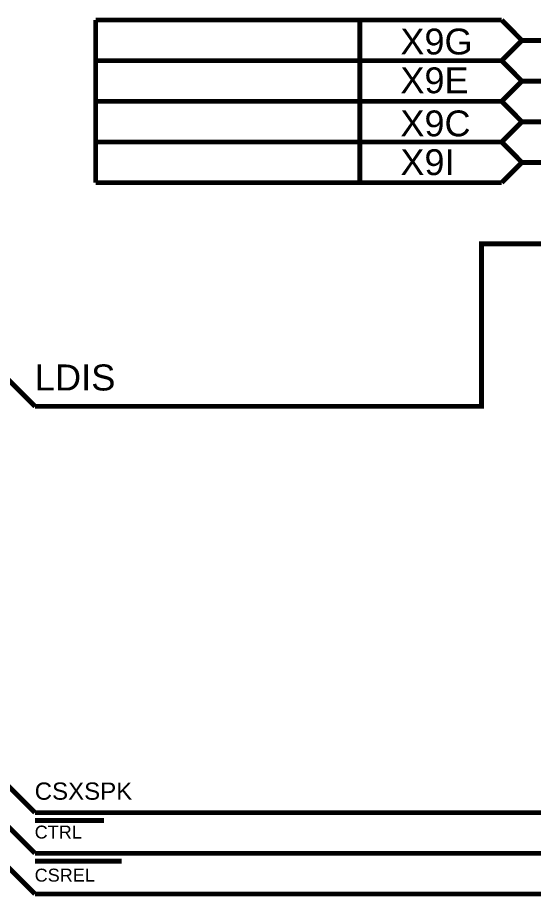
# Model space of a CAD drawing. Header units: millimetres. Extents: x -2024 to 917, y -725 to 13.
# Drawn here: x -1687.6 to -1655.8, y -344.3 to -290.3 of the extents above; entities that cross this region are included whole.
import ezdxf

# ---------------------------------------------------------------- set-up
doc = ezdxf.new("R2010")
doc.units = ezdxf.units.MM
doc.styles.get("Standard").update_dxf_attribs({"font": 'arial.ttf'})

msp = doc.modelspace()

# ---------------------------------------------------------------- linework, layer by layer
at = {"color": 7, "const_width": 0.3}
for points in [[(-1657.789, -290.416), (-1682.781, -290.416)], [(-1682.781, -290.416), (-1682.781, -292.916)], [(-1666.528, -290.416), (-1666.528, -292.916)], [(-1656.547, -291.674), (-1657.789, -290.416)], [(-1657.789, -292.916), (-1656.547, -291.674)], [(-1656.547, -291.674), (-1654.048, -291.674)], [(-1682.781, -292.916), (-1657.789, -292.916)], [(-1657.789, -292.916), (-1682.781, -292.916)], [(-1682.781, -292.916), (-1682.781, -295.417)], [(-1666.528, -292.916), (-1666.528, -295.417)], [(-1656.547, -294.175), (-1657.789, -292.916)], [(-1657.789, -295.417), (-1656.547, -294.175)], [(-1656.547, -294.175), (-1654.048, -294.175)], [(-1682.781, -295.417), (-1657.789, -295.417)], [(-1657.789, -295.417), (-1682.781, -295.417)], [(-1682.781, -295.417), (-1682.781, -297.917)], [(-1666.528, -295.417), (-1666.528, -297.917)], [(-1656.547, -296.675), (-1657.789, -295.417)], [(-1657.789, -297.917), (-1656.547, -296.675)], [(-1656.547, -296.675), (-1654.048, -296.675)], [(-1682.781, -297.917), (-1657.789, -297.917)], [(-1657.789, -297.917), (-1682.781, -297.917)], [(-1682.781, -297.917), (-1682.781, -300.417)], [(-1666.528, -297.917), (-1666.528, -300.417)], [(-1656.547, -299.175), (-1657.789, -297.917)], [(-1657.789, -300.417), (-1656.547, -299.175)], [(-1656.547, -299.175), (-1654.048, -299.175)], [(-1682.781, -300.417), (-1657.789, -300.417)], [(-1641.552, -304.176), (-1659.03, -304.176), (-1659.03, -314.178), (-1686.521, -314.178)], [(-1686.521, -314.178), (-1689.021, -311.677)], [(-1686.521, -339.165), (-1689.021, -336.665)], [(-1686.521, -341.666), (-1689.021, -339.165)], [(-1411.658, -339.165), (-1545.341, -339.165), (-1686.521, -339.165)], [(-1685.445, -339.645), (-1686.521, -339.645)], [(-1684.37, -339.645), (-1685.445, -339.645)], [(-1683.294, -339.645), (-1684.37, -339.645)], [(-1682.268, -339.645), (-1683.294, -339.645)], [(-1686.521, -344.166), (-1689.021, -341.666)], [(-1411.658, -341.666), (-1536.602, -341.666), (-1686.521, -341.666)], [(-1685.445, -342.146), (-1686.521, -342.146)], [(-1684.37, -342.146), (-1685.445, -342.146)], [(-1683.294, -342.146), (-1684.37, -342.146)], [(-1682.218, -342.146), (-1683.294, -342.146)], [(-1681.192, -342.146), (-1682.218, -342.146)], [(-1411.658, -344.166), (-1554.08, -344.166), (-1686.521, -344.166)]]:
    msp.add_lwpolyline(points, dxfattribs=at)

# ---------------------------------------------------------------- texts
at = {"color": 7}
for s, height, p in [('X9G', 1.5897, (-1664.028, -292.535)), ('X9E', 1.5897, (-1664.028, -294.92)), ('X9C', 1.5897, (-1664.028, -297.569)), ('X9I', 1.5897, (-1664.028, -299.954)), ('LDIS', 1.6, (-1686.538, -313.201)), ('CSXSPK', 1.0598, (-1686.538, -338.37)), ('CTRL', 0.7948, (-1686.538, -340.755)), ('CSREL', 0.7948, (-1686.538, -343.404))]:
    msp.add_text(s, height=height, dxfattribs=at).set_placement(p)

doc.saveas('drawing.dxf')
